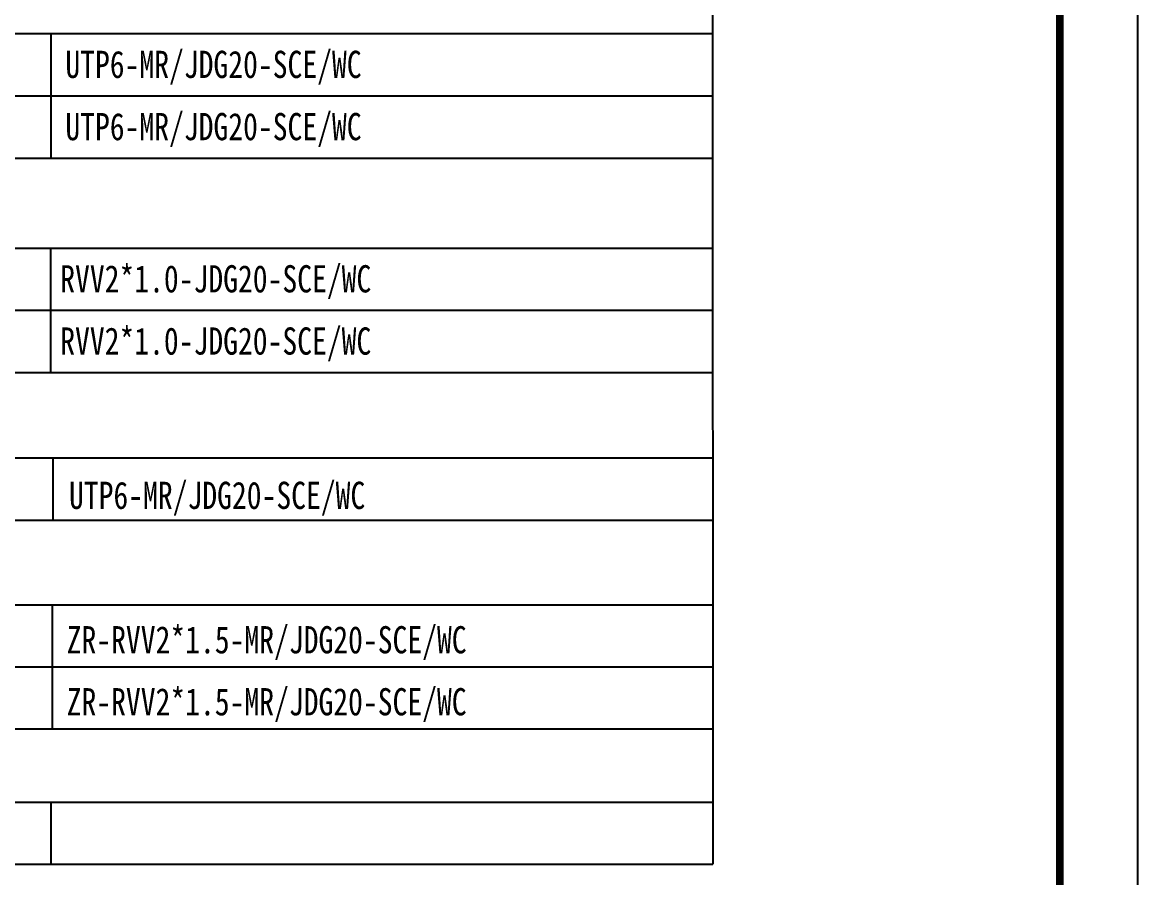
# Model space of a CAD drawing. Extents: x 196430 to 818205, y 904526 to 1974626.
# Drawn here: x 363194 to 377538, y 1787812 to 1798810 of the extents above; entities that cross this region are included whole.
import ezdxf

# ---------------------------------------------------------------- set-up
doc = ezdxf.new("R2010")
doc.units = 0
doc.header["$LTSCALE"] = 1000
doc.header["$MEASUREMENT"] = 0
for name, color, linetype in [('02.设计说明及图例$0$0弱电-安防', 1, 'Continuous'), ('0弱电-安防', 1, 'Continuous'), ('0弱电-布线', 3, 'Continuous'), ('0弱电-智能卡', 7, 'Continuous'), ('FRAME', 7, 'Continuous'), ('安泰智能照明', 4, 'Continuous')]:
    doc.layers.add(name, color=color, linetype=linetype)
doc.styles.add('宋体2', font='', dxfattribs={"width": 0.8})
doc.styles.get('宋体2').set_extended_font_data('SimSun')

# ---------------------------------------------------------------- blocks, each defined once
blk = doc.blocks.new('a1')
at = {"layer": 'FRAME'}
blk.add_lwpolyline([(32220, 126240), (116320, 126240), (116320, 185640), (32220, 185640)], close=True, dxfattribs=at)
at = {"layer": 'FRAME', "const_width": 100}
blk.add_lwpolyline([(34720, 127240), (115320, 127240), (115320, 184640), (34720, 184640)], close=True, dxfattribs=at)

msp = doc.modelspace()

# ---------------------------------------------------------------- linework, layer by layer
at = {"color": 7}
for p, q in [((349089, 1792409, -5743), (372089, 1792409, -5743)), ((349089, 1792409, -5743), (372089, 1792409, -5743)), ((349089, 1791319, -4944), (372089, 1791319, -4944)), ((349089, 1790522, -6738), (372089, 1790522, -6738)), ((349089, 1789724, -8532), (372089, 1789724, -8532)), ((349074, 1788782, 7019), (372074, 1788782, 7019)), ((349074, 1787984, 3430), (372074, 1787984, 3430))]:
    msp.add_line(p, q, dxfattribs=at)
at = {"layer": '02.设计说明及图例$0$0弱电-安防', "color": 7}
for p, q in [((349066, 1798664, -6127), (372066, 1798664, -6127)), ((349066, 1797864, -6127), (372066, 1797864, -6127)), ((349066, 1797864, -6127), (372066, 1797864, -6127)), ((349066, 1797864, -6127), (372066, 1797864, -6127)), ((349066, 1797064, -6127), (372066, 1797064, -6127)), ((349066, 1797064, -6127), (372066, 1797064, -6127)), ((349066, 1797064, -6127), (372066, 1797064, -6127)), ((349066, 1797064, -6127), (372066, 1797064, -6127))]:
    msp.add_line(p, q, dxfattribs=at)
at = {"layer": '0弱电-安防', "color": 7}
for p, q in [((349059, 1795907, -4452), (372059, 1795907, -4452)), ((363559, 1795907, -4452), (363559, 1795107, -4452)), ((349059, 1795107, -4452), (372059, 1795107, -4452)), ((363559, 1795107, -4452), (363559, 1794307, -4452)), ((349059, 1794307, -4452), (372059, 1794307, -4452)), ((349059, 1794307, -4452), (372059, 1794307, -4452)), ((349059, 1794307, -4452), (372059, 1794307, -4452))]:
    msp.add_line(p, q, dxfattribs=at)
at = {"layer": '0弱电-布线', "color": 7}
for p, q in [((363565, 1797064, -6127), (363565, 1798664, -6127)), ((349059, 1795907, -4452), (372059, 1795907, -4452)), ((349059, 1795107, -4452), (372059, 1795107, -4452)), ((363586, 1793207, -7112), (363586, 1792407, -7112))]:
    msp.add_line(p, q, dxfattribs=at)
for points, elevation in [([(363578, 1791319), (363578, 1789724)], -8532), ([(363563, 1788782), (363563, 1787984)], 3430)]:
    msp.add_lwpolyline(points, dxfattribs=dict(at, elevation=elevation))
at = {"layer": '0弱电-智能卡', "color": 7}
for p, q in [((349089, 1793209, -5676), (372089, 1793209, -5676)), ((349089, 1793209, -5743), (372089, 1793209, -5743)), ((349089, 1792409, -5743), (372089, 1792409, -5743))]:
    msp.add_line(p, q, dxfattribs=at)
at = {"layer": '安泰智能照明', "color": 7}
msp.add_line((372066, 1815427, 1544), (372074, 1787984, 3430), dxfattribs=at)

# ---------------------------------------------------------------- block references
at = {"layer": 'FRAME'}
msp.add_blockref('a1', (261218, 1655343), dxfattribs=at)

# ---------------------------------------------------------------- texts
at = {"layer": '0弱电-安防', "color": 7, "style": '宋体2', "width": 0.8}
for p in [(363682, 1795337, -4452), (363682, 1794537, -4452)]:
    msp.add_text('RVV2*1.0-JDG20-SCE/WC', height=350, dxfattribs=at).set_placement(p)
at = {"layer": '0弱电-布线', "color": 7, "style": '宋体2', "width": 0.8}
for s, p in [('UTP6-MR/JDG20-SCE/WC', (363748, 1798094, -6127)), ('UTP6-MR/JDG20-SCE/WC', (363748, 1797294, -6127)), ('UTP6-MR/JDG20-SCE/WC', (363795, 1792553, -5676)), ('ZR-RVV2*1.5-MR/JDG20-SCE/WC', (363765, 1790696, -8895)), ('ZR-RVV2*1.5-MR/JDG20-SCE/WC', (363765, 1789899, -8895))]:
    msp.add_text(s, height=350, dxfattribs=at).set_placement(p)

doc.saveas('drawing.dxf')
